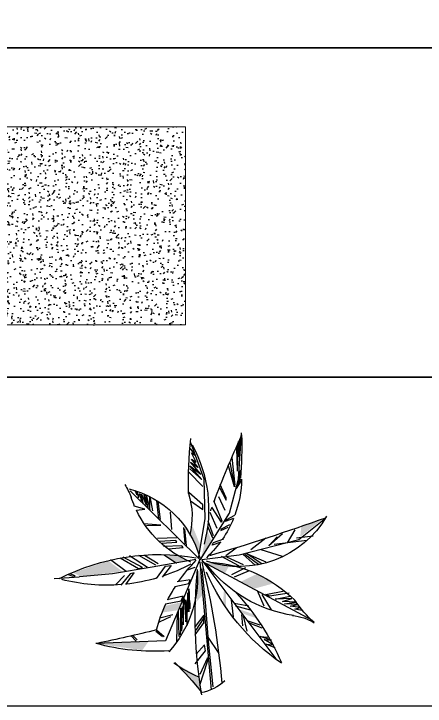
# Model space of a CAD drawing. Header units: metres. Extents: x 1097510 to 2158594, y 877039 to 1751652.
# Drawn here: x 1097829.69 to 1097833.65, y 877152.64 to 877159.3 of the extents above; entities that cross this region are included whole.
import ezdxf

# ---------------------------------------------------------------- set-up
doc = ezdxf.new("R2010")
doc.units = ezdxf.units.M
doc.layers.add('ROTULO', color=7, linetype='Continuous')
doc.layers.add('WWW.DWGAUTOCAD.COM', color=7, linetype='Continuous')

# ---------------------------------------------------------------- blocks, each defined once
blk = doc.blocks.new('A$C40F70BF2')
at = {"color": 64}
for p, q in [((1.395, 3.412), (1.345, 4.14)), ((1.937, 3.412), (2.147, 3.983)), ((1.404, 3.622), (1.407, 3.935)), ((1.411, 3.538), (1.419, 3.905)), ((2.077, 3.788), (2.151, 3.896)), ((1.448, 3.313), (1.496, 3.752)), ((2.033, 3.595), (2.135, 3.727)), ((2.062, 3.679), (2.135, 3.824)), ((2.135, 3.727), (2.062, 3.679)), ((2.135, 3.824), (2.077, 3.788)), ((1.529, 3.679), (1.455, 3.289)), ((1.455, 3.289), (1.55, 3.622)), ((1.974, 3.403), (2.165, 3.619)), ((1.989, 3.487), (2.151, 3.679)), ((2.165, 3.619), (1.989, 3.487)), ((2.151, 3.679), (2.033, 3.595)), ((1.389, 3.49), (1.353, 3.553)), ((1.393, 3.445), (1.356, 3.526)), ((2.18, 3.523), (1.96, 3.294)), ((2.165, 3.571), (1.974, 3.403)), ((1.43, 3.289), (1.349, 3.412)), ((1.393, 3.403), (1.356, 3.493)), ((1.411, 3.334), (1.36, 3.445)), ((1.536, 2.871), (1.395, 3.412)), ((1.919, 2.785), (1.937, 3.412)), ((1.426, 3.264), (1.353, 3.376)), ((1.587, 3.114), (1.683, 3.328)), ((1.701, 3.289), (1.591, 3.078)), ((1.96, 3.006), (2.18, 3.198)), ((2.006, 2.139), (3.105, 3.225)), ((2.929, 3.174), (2.855, 3.006)), ((2.899, 3.018), (2.929, 3.174)), ((2.958, 3.186), (2.929, 3.066)), ((2.973, 3.114), (2.958, 3.186)), ((3.002, 3.21), (2.973, 3.114)), ((3.032, 3.234), (3.002, 3.162)), ((3.002, 3.162), (3.002, 3.21)), ((1.591, 3.078), (1.587, 3.114)), ((1.606, 2.916), (1.705, 3.132)), ((1.65, 2.748), (1.785, 3.066)), ((2.151, 3.066), (1.96, 2.933)), ((2.626, 2.774), (2.662, 3.065)), ((2.653, 2.781), (2.685, 3.069)), ((2.797, 3.138), (2.753, 2.909)), ((2.855, 3.162), (2.797, 2.933)), ((2.797, 2.933), (2.797, 3.138)), ((2.885, 3.162), (2.826, 2.957)), ((2.826, 2.957), (2.855, 3.162)), ((2.855, 3.006), (2.885, 3.162)), ((2.944, 3.15), (2.899, 3.018)), ((2.929, 3.066), (2.944, 3.15)), ((1.822, 2.967), (1.668, 2.733)), ((1.96, 2.933), (1.96, 3.006)), ((2.877, 2.934), (3.045, 2.983)), ((1.992, 2.139), (1.536, 2.871)), ((1.73, 2.628), (1.844, 2.883)), ((2.446, 2.617), (2.471, 2.889)), ((3.008, 2.919), (2.877, 2.934)), ((1.58, 2.772), (1.451, 2.841)), ((1.472, 2.791), (1.602, 2.739)), ((1.602, 2.739), (1.58, 2.772)), ((1.668, 2.733), (1.65, 2.748)), ((1.789, 2.517), (1.873, 2.748)), ((2.024, 2.154), (1.919, 2.785)), ((1.538, 2.69), (1.679, 2.617)), ((1.564, 2.648), (1.679, 2.596)), ((1.8, 2.478), (1.88, 2.664)), ((2.238, 2.386), (2.257, 2.647)), ((2.621, 2.684), (2.895, 2.703)), ((2.621, 2.677), (2.849, 2.673)), ((2.216, 2.359), (2.243, 2.624)), ((1.789, 2.411), (1.627, 2.469)), ((1.672, 2.415), (1.811, 2.369)), ((1.811, 2.369), (1.789, 2.411)), ((2.366, 2.415), (2.384, 2.442)), ((2.612, 2.4), (2.366, 2.415)), ((2.384, 2.442), (2.644, 2.427)), ((2.27, 2.33), (2.289, 2.356)), ((2.498, 2.311), (2.27, 2.33)), ((2.289, 2.356), (2.58, 2.344)), ((2.375, 2.079), (2.567, 2.21)), ((2.662, 2.072), (2.881, 2.203)), ((2.699, 2.053), (2.968, 2.206)), ((2.831, 2.016), (3.118, 2.199)), ((2.07, 2.139), (2.758, 2.02)), ((2.913, 2.012), (3.218, 2.176)), ((3.264, 2.165), (2.977, 2.001)), ((3.168, 1.952), (3.415, 2.135)), ((2.083, 2.012), (2.22, 1.967)), ((2.548, 2.035), (2.457, 2.046)), ((2.457, 2.046), (2.603, 1.863)), ((2.69, 1.84), (2.548, 2.035)), ((2.758, 2.02), (3.387, 1.915)), ((2.977, 2.001), (2.913, 2.012)), ((3.177, 1.747), (3.041, 1.93)), ((3.041, 1.93), (3.105, 1.915)), ((3.105, 1.915), (3.255, 1.736)), ((3.332, 1.747), (3.196, 1.889)), ((3.387, 1.915), (3.907, 1.867)), ((3.911, 1.863), (4.308, 1.837)), ((3.975, 1.885), (4.057, 1.915)), ((4.012, 1.878), (3.975, 1.885)), ((4.085, 1.904), (4.012, 1.878)), ((2.179, 1.762), (2.156, 1.818)), ((2.156, 1.818), (2.361, 1.788)), ((2.402, 1.714), (2.179, 1.762))]:
    blk.add_line(p, q, dxfattribs=at)
at = {"color": 60}
for p, q in [((1.378, 3.827), (1.371, 4.019)), ((1.386, 3.761), (1.393, 4.004)), ((2.369, 2.481), (2.676, 2.471))]:
    blk.add_line(p, q, dxfattribs=at)
at = {"color": 62}
for p, q in [((0.438, 2.456), (0.018, 2.796)), ((0.505, 2.608), (0.623, 2.404)), ((0.696, 2.548), (0.916, 2.356)), ((0.211, 2.512), (0.476, 2.476)), ((0.314, 2.44), (0.828, 2.38)), ((1.381, 2.214), (0.438, 2.456)), ((0.916, 2.356), (0.784, 2.5)), ((0.96, 2.476), (1.196, 2.295)), ((1.431, 2.32), (1.592, 2.199)), ((0.696, 2.187), (1.034, 2.295)), ((1.269, 2.236), (0.96, 2.103)), ((1.019, 2.067), (1.269, 2.236)), ((1.078, 2.062), (1.295, 2.219)), ((1.129, 2.052), (1.321, 2.219)), ((1.974, 2.139), (1.381, 2.214)), ((1.974, 2.113), (0.228, 1.183)), ((1.974, 2.128), (0.802, 0.571)), ((1.313, 2.055), (1.578, 2.175)), ((1.387, 2.043), (1.665, 2.187)), ((2.003, 2.103), (1.827, 0.082)), ((2.006, 2.139), (2.548, 0.855)), ((1.284, 2.007), (1.504, 1.898)), ((1.974, 1.995), (1.915, 1.405)), ((1.225, 1.959), (1.46, 1.862)), ((0.96, 1.586), (0.667, 1.646)), ((0.989, 1.405), (1.093, 1.646)), ((2.179, 1.676), (2.175, 1.605)), ((2.179, 1.314), (2.179, 1.676)), ((0.814, 1.513), (0.578, 1.562)), ((0.593, 1.61), (0.902, 1.562)), ((0.872, 1.345), (1.019, 1.586)), ((0.902, 1.562), (0.96, 1.586)), ((2.175, 1.605), (2.175, 1.512)), ((2.193, 1.613), (2.184, 1.501)), ((2.197, 1.46), (2.193, 1.613)), ((2.257, 1.534), (2.247, 1.46)), ((2.257, 1.544), (2.257, 1.534)), ((2.261, 1.213), (2.261, 1.535)), ((2.298, 1.486), (2.27, 1.56)), ((2.27, 1.56), (2.521, 1.501)), ((0.461, 1.429), (0.667, 1.442)), ((0.578, 1.405), (0.461, 1.429)), ((0.476, 1.465), (0.696, 1.478)), ((0.667, 1.442), (0.476, 1.465)), ((0.696, 1.478), (0.549, 1.526)), ((0.549, 1.526), (0.814, 1.513)), ((1.231, 1.403), (1.462, 1.445)), ((1.475, 1.237), (1.504, 1.501)), ((2.175, 1.512), (2.165, 1.441)), ((2.165, 1.441), (2.165, 1.363)), ((2.184, 1.501), (2.179, 1.407)), ((2.197, 1.392), (2.197, 1.46)), ((2.225, 1.501), (2.211, 1.378)), ((2.216, 1.34), (2.225, 1.422)), ((2.225, 1.422), (2.225, 1.501)), ((2.247, 1.46), (2.243, 1.389)), ((2.548, 1.441), (2.298, 1.486)), ((0.387, 1.333), (0.505, 1.357)), ((0.417, 1.381), (0.578, 1.405)), ((0.505, 1.357), (0.417, 1.381)), ((1.206, 1.34), (1.436, 1.403)), ((1.915, 1.405), (1.871, 0.852)), ((2.179, 1.407), (2.179, 1.314)), ((2.206, 1.277), (2.197, 1.392)), ((2.211, 1.378), (2.211, 1.172)), ((2.216, 1.273), (2.216, 1.34)), ((2.243, 1.389), (2.238, 1.303)), ((2.279, 1.396), (2.275, 1.314)), ((2.275, 1.314), (2.275, 1.247)), ((2.289, 1.318), (2.279, 1.396)), ((2.289, 1.157), (2.289, 1.318)), ((2.307, 1.37), (2.302, 1.292)), ((2.307, 1.023), (2.307, 1.37)), ((2.334, 0.926), (2.343, 1.325)), ((1.254, 1.008), (1.313, 1.249)), ((1.327, 1.093), (1.342, 1.273)), ((1.944, 1.141), (1.944, 1.261)), ((1.944, 1.261), (2.077, 1.08)), ((2.062, 1.026), (1.947, 1.204)), ((2.206, 1.105), (2.206, 1.277)), ((2.225, 1.157), (2.216, 1.273)), ((2.229, 1.232), (2.225, 1.157)), ((2.238, 1.303), (2.229, 1.232)), ((2.27, 1.109), (2.261, 1.213)), ((2.275, 1.247), (2.27, 1.18)), ((2.302, 1.292), (2.293, 1.224)), ((2.293, 1.224), (2.293, 1.154)), ((2.371, 0.847), (2.357, 1.299)), ((2.433, 1.267), (2.637, 1.215)), ((2.471, 1.236), (2.65, 1.152)), ((1.019, 1.056), (1.21, 1.129)), ((1.049, 1.105), (1.24, 1.165)), ((2.077, 0.948), (1.944, 1.141)), ((2.211, 1.172), (2.206, 1.105)), ((2.27, 1.18), (2.27, 1.109)), ((2.293, 1.015), (2.289, 1.157)), ((2.293, 1.154), (2.289, 1.083)), ((2.289, 1.083), (2.293, 1.015)), ((2.311, 0.948), (2.307, 1.023)), ((2.69, 1.027), (2.571, 0.922)), ((2.699, 1.008), (2.594, 0.922)), ((0.843, 0.792), (0.989, 0.876)), ((0.872, 0.864), (1.049, 0.924)), ((0.989, 0.876), (0.872, 0.864)), ((1.049, 0.924), (0.931, 0.912)), ((1.709, 0.671), (1.871, 0.912)), ((3.063, 0.941), (2.995, 0.87)), ((3.095, 0.937), (3.013, 0.851)), ((0.814, 0.744), (0.96, 0.804)), ((0.96, 0.804), (0.843, 0.792)), ((1.871, 0.852), (1.798, 0.13)), ((1.915, 0.696), (1.93, 0.792)), ((1.93, 0.792), (2.062, 0.647)), ((2.548, 0.855), (3.647, 0.814)), ((2.077, 0.491), (1.915, 0.696)), ((1.886, 0.527), (1.886, 0.587)), ((1.886, 0.587), (2.003, 0.322)), ((2.003, 0.154), (1.886, 0.527))]:
    blk.add_line(p, q, dxfattribs=at)
at = {"color": 60}
for centre, radius, start, end in [((7.228, 3.925), 5.886, 178.201, 184.8569), ((-12.631, -2.337), 15.387, 20.511, 24.7274), ((-4.468, 3.341), 6.654, 358.6497, 6.1521), ((3.986, 2.93), 2.121, 151.1341, 194.9744), ((3.081, 3.443), 1.737, 181.0191, 200.3048), ((4.255, 2.671), 1.249, 148.3784, 158.7208), ((3.488, 1.763), 1.537, 103.7474, 164.6646), ((3.323, 2.824), 1.195, 162.4534, 194.3671), ((1.484, 3.655), 1.692, 336.4968, 341.7386), ((-12.631, -2.337), 15.387, 19.9468, 20.1294), ((1.484, 3.655), 1.692, 293.0839, 334.2208), ((1.388, 3.636), 1.607, 210.2718, 288.6073), ((11.205, 34.008), 33.156, 250.2818, 253.6131), ((3.081, 3.443), 1.737, 202.0613, 214.4357), ((3.081, 3.443), 1.737, 216.4922, 227.1869), ((2.648, -1.238), 3.457, 62.9286, 99.782), ((1.97, 0.03), 2.073, 93.8052, 134.9428), ((14.63, -0.992), 13.028, 166.2796, 174.8216), ((0.371, 0.432), 2.394, 34.5841, 45.0988), ((0.206, 3.365), 2.134, 278.5823, 322.5951), ((-5.402, 1.247), 7.481, 350.4062, 5.6425), ((3.478, 4.556), 2.822, 241.8528, 251.6799), ((-1.258, 3.332), 3.452, 304.8805, 336.243), ((3.808, 1.866), 1.768, 177.0625, 221.9788), ((3.478, 4.556), 2.822, 253.6434, 263.8215), ((3.478, 4.556), 2.822, 265.3232, 284.5956), ((0.371, 0.432), 2.394, 26.5664, 32.4272), ((4.234, -0.992), 3.827, 137.0982, 156.8626), ((-1.183, 2.66), 2.05, 312.2483, 325.4397), ((0.371, 0.432), 2.394, 14.3751, 24.9555), ((0.622, 0.416), 0.842, 95.4287, 120.3984), ((10.9, 35.08), 35.029, 256.4454, 258.0204), ((2.731, 4.141), 3.451, 266.0609, 285.3989), ((5.057, -2.3), 3.867, 133.3547, 142.8755), ((1.268, 2.121), 1.986, 292.1292, 305.3212), ((2.112, 0.756), 0.732, 226.5793, 260.5482)]:
    blk.add_arc(centre, radius, start, end, dxfattribs=at)
at = {"color": 62}
for points in [[(0.035, 2.801), (0.417, 2.5), (0.035, 2.801), (0.402, 2.657)], [(1.93, 2.091), (1.607, 1.923), (1.886, 2.091), (1.533, 2.055)], [(2.003, 2.043), (2.062, 1.465), (2.003, 2.031), (1.96, 1.586)], [(1.136, 1.682), (0.828, 1.766), (1.357, 1.79), (1.107, 1.911)], [(1.592, 1.393), (1.592, 1.61), (1.636, 1.478), (1.622, 1.682)], [(2.598, 1.303), (2.343, 1.34), (2.557, 1.407), (2.293, 1.467)], [(1.357, 1.297), (1.078, 1.201), (1.387, 1.357), (1.151, 1.273)], [(3.546, 0.816), (2.811, 0.852), (3.59, 0.804), (2.914, 0.708)]]:
    blk.add_solid(points, dxfattribs=at)
at = {"color": 64}
for points in [[(2.02, 2.234), (2.16, 2.54), (1.994, 2.357), (2.13, 2.691)], [(1.983, 2.159), (1.888, 2.598), (1.983, 2.159), (1.818, 2.432)], [(2.398, 2.087), (2.562, 2.203), (2.206, 2.12), (2.366, 2.203)], [(3.893, 1.874), (4.007, 1.93), (3.228, 1.952), (3.451, 2.12)]]:
    blk.add_solid(points, dxfattribs=at)
at = {"color": 60}
blk.add_solid([(2.003, 0.058), (2.385, 0.503), (2.018, 0.286), (2.4, 0.503)], dxfattribs=at)

msp = doc.modelspace()

# ---------------------------------------------------------------- hatches: boundary and pattern name
at = {"transparency": 33554615}
h = msp.add_hatch(dxfattribs=at)
h.set_pattern_fill('AR-CONC', color=5, scale=0.001083)
h.set_pattern_definition([(50, (-90762.7563, -72544.93347), (0.19724780195, -0.017256938276), [0.02062506493, -0.226875714222]), (355, (-90762.7563, -72544.93347), (-0.038157367728, 0.206853534815), [0.016500051943, -0.181501203847]), (100.4514447, (-90762.73986, -72544.9349), (0.159090433702, 0.189596588108), [0.017528608016, -0.192814848196]), (46.1842, (-90762.7563, -72544.87847), (0.293492011515, -0.045518411727), [0.030937597394, -0.34031357133]), (96.63555761, (-90762.73184, -72544.88226), (0.257032844057, 0.26788345853), [0.026292922786, -0.2892225335]), (351.18415117, (-90762.7563, -72544.87847), (0.25703284407, 0.26788345852), [0.02475004226, -0.27225056682]), (21, (-90762.7288, -72544.89222), (0.164149956123, -0.110720543444), [0.02062506493, -0.226875714222]), (326, (-90762.7288, -72544.89222), (0.066911855508, 0.199416732833), [0.016500051943, -0.181500571378]), (71.451445, (-90762.71511, -72544.90145), (0.231061811265, 0.088696190418), [0.017528608016, -0.192814515814]), (37.5, (-90762.75629, -72544.93347), (0.0033439707393, 0.0915460979976), [0, -0.179300564452, 0, -0.184250580035, 0, -0.182188073542]), (7.5, (-90762.75629, -72544.93347), (0.072344350542, 0.108463562219), [0, -0.1050503307064, 0, -0.175175551466, 0, -0.069437718595]), (327.5, (-90762.81762, -72544.93347), (0.1468013033656, -0.0062023998327), [0, -0.068750216431, 0, -0.214500675264, 0, -0.284625896024]), (317.5, (-90762.84512, -72544.93347), (0.160376587087, 0.0275287679), [0, -0.08937528136, 0, -0.142450448445, 0, -0.202125636307])])
h.paths.add_polyline_path([(1097828.4062, 877158.2168), (1097831.3437, 877158.2168), (1097831.3437, 877156.31), (1097828.4062, 877156.31)])

# ---------------------------------------------------------------- linework, layer by layer
at = {"layer": 'ROTULO', "color": 7}
for points in [[(1097796.3503, 877162.1448), (1097837.322, 877162.1448), (1097837.322, 877158.9753), (1097796.3503, 877158.9753)], [(1097796.3503, 877158.9753), (1097837.322, 877158.9753), (1097837.322, 877155.8058), (1097796.3503, 877155.8058)], [(1097796.3503, 877155.8058), (1097837.322, 877155.8058), (1097837.322, 877152.6363), (1097796.3503, 877152.6363)]]:
    msp.add_lwpolyline(points, close=True, dxfattribs=at)
at = {"layer": 'ROTULO', "color": 7, "lineweight": 9}
msp.add_lwpolyline([(1097828.4062, 877158.2168), (1097831.3437, 877158.2168), (1097831.3437, 877156.31), (1097828.4062, 877156.31)], close=True, dxfattribs=at)

# ---------------------------------------------------------------- block references
at = {"layer": 'WWW.DWGAUTOCAD.COM', "xscale": -0.609440822529902, "yscale": 0.609440822529902, "zscale": 0.609440822529902}
msp.add_blockref('A$C40F70BF2', (1097832.7044, 877152.7442), dxfattribs=at)

doc.saveas('drawing.dxf')
